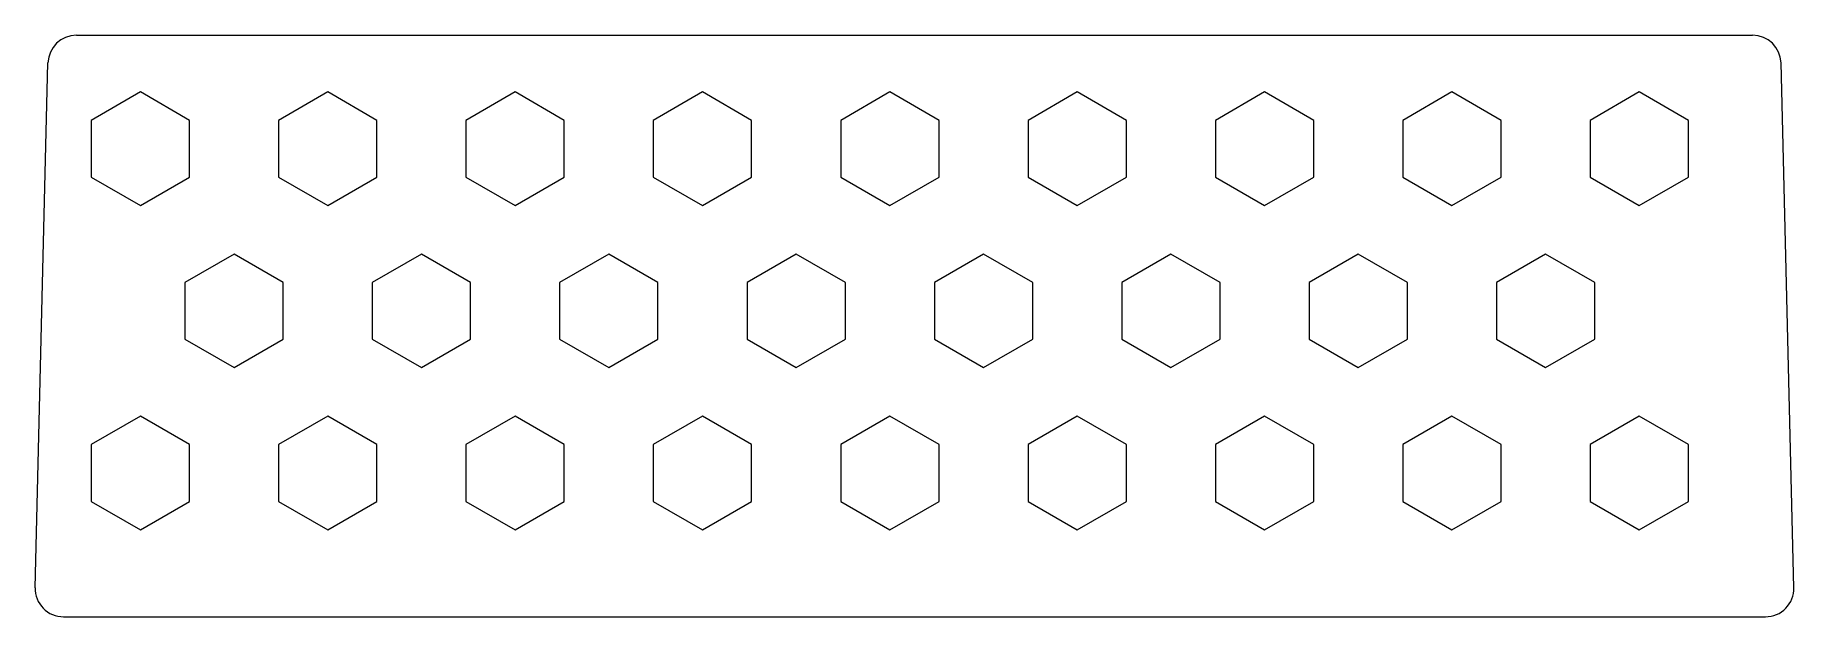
# Model space of a CAD drawing. Header units: inches. Extents: x -7.7 to 7.7, y -2.6 to 2.6.
import ezdxf

# ---------------------------------------------------------------- set-up
doc = ezdxf.new("R2010")
doc.units = ezdxf.units.IN
doc.header["$MEASUREMENT"] = 0

msp = doc.modelspace()

# ---------------------------------------------------------------- linework, layer by layer
at = {"color": 7, "linetype": 'Continuous', "lineweight": 15}
for p, q in [((-7.381, 2.562), (7.381, 2.562)), ((-7.744, -2.306), (-7.631, 2.319)), ((7.744, -2.306), (7.631, 2.319)), ((-6.817, 2.062), (-7.25, 1.812)), ((-6.384, 1.812), (-6.817, 2.062)), ((-5.167, 2.062), (-5.6, 1.812)), ((-4.734, 1.812), (-5.167, 2.062)), ((-3.517, 2.062), (-3.95, 1.812)), ((-3.084, 1.812), (-3.517, 2.062)), ((-1.867, 2.062), (-2.3, 1.812)), ((-1.434, 1.812), (-1.867, 2.062)), ((-0.217, 2.062), (-0.65, 1.812)), ((0.216, 1.812), (-0.217, 2.062)), ((1.433, 2.062), (1, 1.812)), ((1.866, 1.812), (1.433, 2.062)), ((3.083, 2.062), (2.65, 1.812)), ((3.516, 1.812), (3.083, 2.062)), ((4.733, 2.062), (4.3, 1.812)), ((5.166, 1.812), (4.733, 2.062)), ((6.383, 2.062), (5.95, 1.812)), ((6.816, 1.812), (6.383, 2.062)), ((-7.25, 1.812), (-7.25, 1.312)), ((-6.384, 1.312), (-6.384, 1.812)), ((-5.6, 1.812), (-5.6, 1.312)), ((-4.734, 1.312), (-4.734, 1.812)), ((-3.95, 1.812), (-3.95, 1.312)), ((-3.084, 1.312), (-3.084, 1.812)), ((-2.3, 1.812), (-2.3, 1.312)), ((-1.434, 1.312), (-1.434, 1.812)), ((-0.65, 1.812), (-0.65, 1.312)), ((0.216, 1.312), (0.216, 1.812)), ((1, 1.812), (1, 1.312)), ((1.866, 1.312), (1.866, 1.812)), ((2.65, 1.812), (2.65, 1.312)), ((3.516, 1.312), (3.516, 1.812)), ((4.3, 1.812), (4.3, 1.312)), ((5.166, 1.312), (5.166, 1.812)), ((5.95, 1.812), (5.95, 1.312)), ((6.816, 1.312), (6.816, 1.812)), ((-7.25, 1.312), (-6.817, 1.062)), ((-6.817, 1.062), (-6.384, 1.312)), ((-5.6, 1.312), (-5.167, 1.062)), ((-5.167, 1.062), (-4.734, 1.312)), ((-3.95, 1.312), (-3.517, 1.062)), ((-3.517, 1.062), (-3.084, 1.312)), ((-2.3, 1.312), (-1.867, 1.062)), ((-1.867, 1.062), (-1.434, 1.312)), ((-0.65, 1.312), (-0.217, 1.062)), ((-0.217, 1.062), (0.216, 1.312)), ((1, 1.312), (1.433, 1.062)), ((1.433, 1.062), (1.866, 1.312)), ((2.65, 1.312), (3.083, 1.062)), ((3.083, 1.062), (3.516, 1.312)), ((4.3, 1.312), (4.733, 1.062)), ((4.733, 1.062), (5.166, 1.312)), ((5.95, 1.312), (6.383, 1.062)), ((6.383, 1.062), (6.816, 1.312)), ((-5.992, 0.634), (-6.425, 0.384)), ((-5.559, 0.384), (-5.992, 0.634)), ((-4.342, 0.634), (-4.775, 0.384)), ((-3.909, 0.384), (-4.342, 0.634)), ((-2.692, 0.634), (-3.125, 0.384)), ((-2.259, 0.384), (-2.692, 0.634)), ((-1.042, 0.634), (-1.475, 0.384)), ((-0.609, 0.384), (-1.042, 0.634)), ((0.608, 0.634), (0.175, 0.384)), ((1.041, 0.384), (0.608, 0.634)), ((2.258, 0.634), (1.825, 0.384)), ((2.691, 0.384), (2.258, 0.634)), ((3.908, 0.634), (3.475, 0.384)), ((4.341, 0.384), (3.908, 0.634)), ((5.558, 0.634), (5.125, 0.384)), ((5.991, 0.384), (5.558, 0.634)), ((-6.425, 0.384), (-6.425, -0.116)), ((-5.559, -0.116), (-5.559, 0.384)), ((-4.775, 0.384), (-4.775, -0.116)), ((-3.909, -0.116), (-3.909, 0.384)), ((-3.125, 0.384), (-3.125, -0.116)), ((-2.259, -0.116), (-2.259, 0.384)), ((-1.475, 0.384), (-1.475, -0.116)), ((-0.609, -0.116), (-0.609, 0.384)), ((0.175, 0.384), (0.175, -0.116)), ((1.041, -0.116), (1.041, 0.384)), ((1.825, 0.384), (1.825, -0.116)), ((2.691, -0.116), (2.691, 0.384)), ((3.475, 0.384), (3.475, -0.116)), ((4.341, -0.116), (4.341, 0.384)), ((5.125, 0.384), (5.125, -0.116)), ((5.991, -0.116), (5.991, 0.384)), ((-6.425, -0.116), (-5.992, -0.366)), ((-5.992, -0.366), (-5.559, -0.116)), ((-4.775, -0.116), (-4.342, -0.366)), ((-4.342, -0.366), (-3.909, -0.116)), ((-3.125, -0.116), (-2.692, -0.366)), ((-2.692, -0.366), (-2.259, -0.116)), ((-1.475, -0.116), (-1.042, -0.366)), ((-1.042, -0.366), (-0.609, -0.116)), ((0.175, -0.116), (0.608, -0.366)), ((0.608, -0.366), (1.041, -0.116)), ((1.825, -0.116), (2.258, -0.366)), ((2.258, -0.366), (2.691, -0.116)), ((3.475, -0.116), (3.908, -0.366)), ((3.908, -0.366), (4.341, -0.116)), ((5.125, -0.116), (5.558, -0.366)), ((5.558, -0.366), (5.991, -0.116)), ((-6.817, -0.795), (-7.25, -1.045)), ((-6.384, -1.045), (-6.817, -0.795)), ((-5.167, -0.795), (-5.6, -1.045)), ((-4.734, -1.045), (-5.167, -0.795)), ((-3.517, -0.795), (-3.95, -1.045)), ((-3.084, -1.045), (-3.517, -0.795)), ((-1.867, -0.795), (-2.3, -1.045)), ((-1.434, -1.045), (-1.867, -0.795)), ((-0.217, -0.795), (-0.65, -1.045)), ((0.216, -1.045), (-0.217, -0.795)), ((1.433, -0.795), (1, -1.045)), ((1.866, -1.045), (1.433, -0.795)), ((3.083, -0.795), (2.65, -1.045)), ((3.516, -1.045), (3.083, -0.795)), ((4.733, -0.795), (4.3, -1.045)), ((5.166, -1.045), (4.733, -0.795)), ((6.383, -0.795), (5.95, -1.045)), ((6.816, -1.045), (6.383, -0.795)), ((-7.25, -1.045), (-7.25, -1.545)), ((-6.384, -1.545), (-6.384, -1.045)), ((-5.6, -1.045), (-5.6, -1.545)), ((-4.734, -1.545), (-4.734, -1.045)), ((-3.95, -1.045), (-3.95, -1.545)), ((-3.084, -1.545), (-3.084, -1.045)), ((-2.3, -1.045), (-2.3, -1.545)), ((-1.434, -1.545), (-1.434, -1.045)), ((-0.65, -1.045), (-0.65, -1.545)), ((0.216, -1.545), (0.216, -1.045)), ((1, -1.045), (1, -1.545)), ((1.866, -1.545), (1.866, -1.045)), ((2.65, -1.045), (2.65, -1.545)), ((3.516, -1.545), (3.516, -1.045)), ((4.3, -1.045), (4.3, -1.545)), ((5.166, -1.545), (5.166, -1.045)), ((5.95, -1.045), (5.95, -1.545)), ((6.816, -1.545), (6.816, -1.045)), ((-7.25, -1.545), (-6.817, -1.795)), ((-6.817, -1.795), (-6.384, -1.545)), ((-5.6, -1.545), (-5.167, -1.795)), ((-5.167, -1.795), (-4.734, -1.545)), ((-3.95, -1.545), (-3.517, -1.795)), ((-3.517, -1.795), (-3.084, -1.545)), ((-2.3, -1.545), (-1.867, -1.795)), ((-1.867, -1.795), (-1.434, -1.545)), ((-0.65, -1.545), (-0.217, -1.795)), ((-0.217, -1.795), (0.216, -1.545)), ((1, -1.545), (1.433, -1.795)), ((1.433, -1.795), (1.866, -1.545)), ((2.65, -1.545), (3.083, -1.795)), ((3.083, -1.795), (3.516, -1.545)), ((4.3, -1.545), (4.733, -1.795)), ((4.733, -1.795), (5.166, -1.545)), ((5.95, -1.545), (6.383, -1.795)), ((6.383, -1.795), (6.816, -1.545)), ((-7.494, -2.562), (7.494, -2.562))]:
    msp.add_line(p, q, dxfattribs=at)
for centre, start, end in [((-7.381, 2.312), 90, 178.6028), ((7.381, 2.312), 1.3972, 90), ((-7.494, -2.312), 178.6028, 270), ((7.494, -2.312), 270, 1.3972)]:
    msp.add_arc(centre, 0.25, start, end, dxfattribs=at)

doc.saveas('drawing.dxf')
